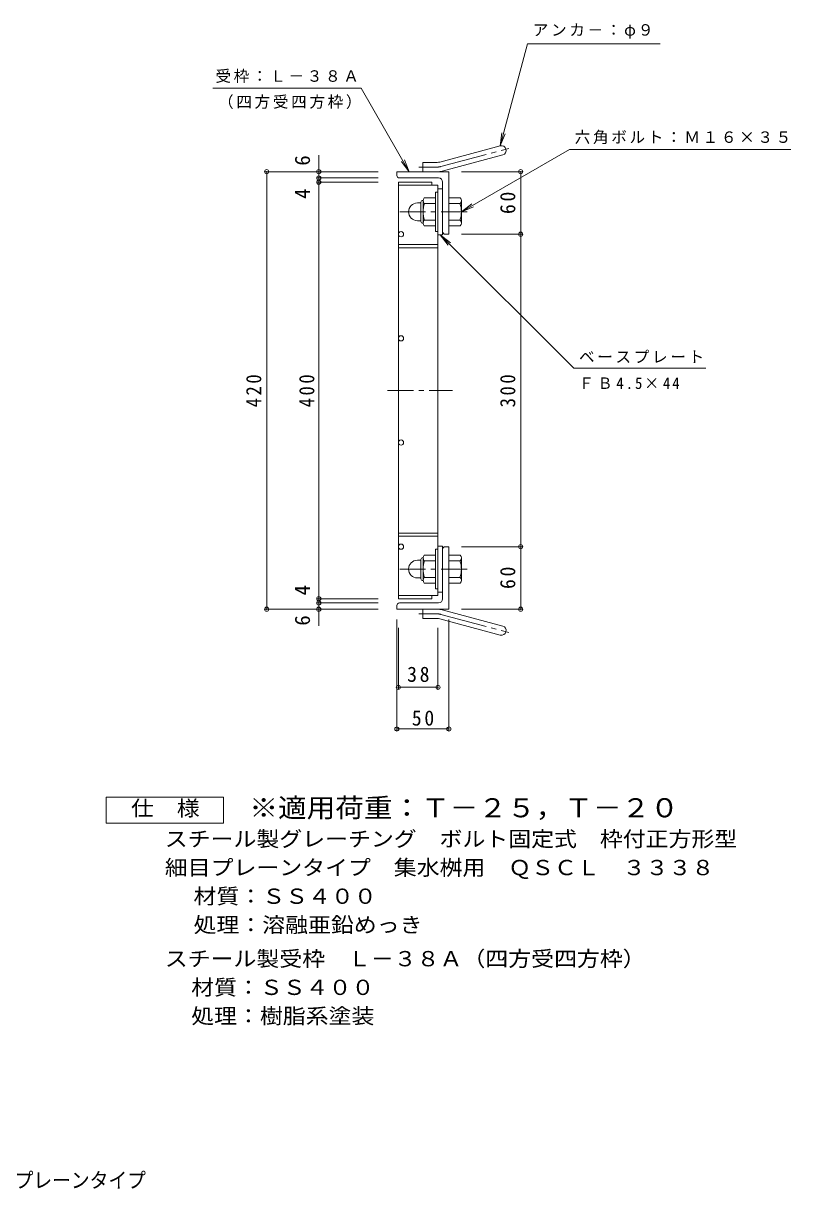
# Model space of a CAD drawing. Units: millimetres at full size, sheet at 1:5. Extents: x -739 to 822, y -688 to 534.
# Drawn here: x 85 to 822, y -664 to 456 of the extents above; entities that cross this region are included whole.
import ezdxf
from ezdxf.enums import TextEntityAlignment as Align

# ---------------------------------------------------------------- set-up
doc = ezdxf.new("R2010")
doc.units = ezdxf.units.MM
doc.header["$LTSCALE"] = 5
doc.header["$PDMODE"] = 32
doc.header["$PDSIZE"] = 4
doc.linetypes.add('CHAIN1', pattern=[8, 5, -1, 1, -1])
doc.linetypes.add('CHAIN2', pattern=[12, 9, -1, 1, -1])
for name, color, linetype, lineweight in [('E-1', 2, 'Continuous', 9), ('E-2', 3, 'Continuous', 9), ('E-4', 7, 'Continuous', 9), ('E-5', 7, 'Continuous', 9), ('F-5_F-5ﾚｲﾔ', 2, 'Continuous', 9)]:
    doc.layers.add(name, color=color, linetype=linetype, lineweight=lineweight)
doc.styles.add('ＭＳ ゴシック', font='')
doc.styles.get('ＭＳ ゴシック').set_extended_font_data('MS Gothic')

msp = doc.modelspace()

# ---------------------------------------------------------------- linework, layer by layer
at = {"layer": 'E-1'}
for p, q in [((485.169, 322.753), (543.36, 338.345)), ((487.498, 314.06), (545.689, 329.652)), ((469.024, 313.446), (469.024, 322.446)), ((482.84, 322.446), (469.024, 322.446)), ((494.024, 313.446), (444.024, 313.446)), ((444.024, 309.946), (444.024, 313.446)), ((484.024, 307.446), (446.524, 307.446)), ((488.024, 303.446), (488.024, 255.946)), ((494.024, 313.446), (494.024, 253.446)), ((481.224, 293.946), (481.224, 255.946)), ((483.524, 293.946), (481.224, 293.946)), ((463.714, 283.446), (467.224, 283.446)), ((467.224, 265.746), (467.224, 284.146)), ((469.024, 285.946), (469.224, 285.946)), ((469.224, 285.696), (469.224, 264.196)), ((481.224, 282.946), (470.262, 282.946)), ((481.224, 288.446), (470.263, 288.446)), ((494.024, 288.446), (504.986, 288.446)), ((494.024, 282.946), (504.986, 282.946)), ((506.225, 285.946), (506.024, 285.946)), ((506.024, 285.696), (506.024, 264.196)), ((463.724, 266.446), (467.224, 266.446)), ((469.024, 263.946), (469.224, 263.946)), ((481.224, 266.946), (470.262, 266.946)), ((481.224, 261.446), (470.263, 261.446)), ((494.024, 266.946), (504.986, 266.946)), ((494.024, 261.446), (504.986, 261.446)), ((506.225, 263.946), (506.024, 263.946)), ((483.524, 255.946), (481.224, 255.946)), ((490.524, 253.446), (494.024, 253.446)), ((481.224, -54.555), (470.263, -54.555)), ((481.224, -87.055), (481.224, -49.055)), ((483.524, -49.055), (481.224, -49.055)), ((488.024, -96.555), (488.024, -49.055)), ((490.524, -46.555), (494.024, -46.555)), ((494.024, -106.555), (494.024, -46.555)), ((494.024, -54.555), (504.986, -54.555)), ((463.724, -59.555), (467.224, -59.555)), ((467.224, -58.855), (467.224, -77.255)), ((469.024, -57.055), (469.224, -57.055)), ((469.224, -78.805), (469.224, -57.305)), ((481.224, -60.055), (470.262, -60.055)), ((494.024, -60.055), (504.986, -60.055)), ((506.225, -57.055), (506.024, -57.055)), ((506.024, -78.805), (506.024, -57.305)), ((463.714, -76.555), (467.224, -76.555)), ((481.224, -76.055), (470.262, -76.055)), ((494.024, -76.055), (504.986, -76.055)), ((469.024, -79.055), (469.224, -79.055)), ((481.224, -81.555), (470.263, -81.555)), ((483.524, -87.055), (481.224, -87.055)), ((494.024, -81.555), (504.986, -81.555)), ((506.225, -79.055), (506.024, -79.055)), ((484.024, -100.555), (446.524, -100.555)), ((444.024, -103.055), (444.024, -106.555)), ((494.024, -106.555), (444.024, -106.555)), ((469.024, -106.555), (469.024, -115.555)), ((487.498, -107.168), (545.689, -122.76)), ((482.84, -115.555), (469.024, -115.555)), ((485.169, -115.861), (543.36, -131.454))]:
    msp.add_line(p, q, dxfattribs=at)
at = {"layer": 'E-1', "linetype": 'CHAIN2'}
for p, q in [((486.333, 318.406), (551.5, 335.868)), ((482.839, 317.946), (465.219, 317.946)), ((482.839, -111.055), (465.219, -111.055)), ((486.333, -111.515), (551.5, -128.976))]:
    msp.add_line(p, q, dxfattribs=at)
at = {"layer": 'E-1', "linetype": 'CHAIN1'}
for p, q in [((511.628, 274.946), (446.923, 274.946)), ((511.628, -68.055), (446.923, -68.055))]:
    msp.add_line(p, q, dxfattribs=at)
at = {"layer": 'E-1'}
for centre, radius, start, end in [((544.524, 333.999), 4.5, 285.00014, 104.99991), ((482.839, 331.446), 18, 270, 285), ((482.84, 331.446), 9, 270, 285.00002), ((446.524, 309.946), 2.5, 180, 270), ((484.024, 303.446), 4, 0, 90), ((463.714, 274.956), 8.49, 90, 180), ((469.024, 284.146), 1.8, 90, 180), ((473.384, 285.696), 4.16, 138.61835, 221.37988), ((493.224, 274.946), 24, 160.52881, 199.47119), ((482.024, 274.946), 24, 340.52881, 19.47119), ((501.865, 285.696), 4.16, 318.62012, 41.38165), ((463.724, 274.946), 8.5, 180, 270), ((469.024, 265.746), 1.8, 180, 270), ((473.384, 264.196), 4.16, 138.62012, 221.38165), ((501.865, 264.196), 4.16, 318.61835, 41.37988), ((490.524, 255.946), 2.5, 180, 270), ((473.384, -57.305), 4.16, 138.61835, 221.37988), ((490.524, -49.055), 2.5, 90, 180), ((501.865, -57.305), 4.16, 318.62012, 41.38165), ((463.724, -68.055), 8.5, 90, 180), ((469.024, -58.855), 1.8, 90, 180), ((493.224, -68.055), 24, 160.52881, 199.47119), ((482.024, -68.055), 24, 340.52881, 19.47119), ((463.714, -68.065), 8.49, 180, 270), ((469.024, -77.255), 1.8, 180, 270), ((473.384, -78.805), 4.16, 138.62012, 221.38165), ((501.865, -78.805), 4.16, 318.61835, 41.37988), ((446.524, -103.055), 2.5, 90, 180), ((484.024, -96.555), 4, 270, 0), ((482.839, -124.555), 18, 75, 90), ((482.84, -124.555), 9, 74.99998, 90), ((544.524, -127.107), 4.5, 255.00009, 74.99986)]:
    msp.add_arc(centre, radius, start, end, dxfattribs=at)
at = {"layer": 'E-1', "linetype": 'CHAIN2'}
for centre, start, end in [((482.839, 331.446), 270, 284.99995), ((482.839, -124.555), 75.00005, 90)]:
    msp.add_arc(centre, 13.5, start, end, dxfattribs=at)
at = {"layer": 'E-2'}
for p, q in [((445.524, 303.446), (477.524, 303.446)), ((445.524, -96.555), (445.524, 303.446)), ((477.524, 303.446), (477.524, 300.446)), ((445.524, 300.446), (483.524, 300.446)), ((483.524, 300.446), (483.524, -93.555)), ((488.024, 296.946), (483.524, 296.946)), ((488.024, 252.946), (488.024, 296.946)), ((488.024, 252.946), (483.524, 252.946)), ((445.524, 243.446), (483.524, 243.446)), ((445.524, 240.446), (483.524, 240.446)), ((445.524, -33.555), (483.524, -33.555)), ((445.524, -36.555), (483.524, -36.555)), ((488.024, -46.054), (483.524, -46.054)), ((488.024, -46.054), (488.024, -90.055)), ((445.524, -93.555), (483.524, -93.555)), ((445.524, -96.555), (477.524, -96.555)), ((477.524, -96.555), (477.524, -93.555)), ((488.024, -90.055), (483.524, -90.055))]:
    msp.add_line(p, q, dxfattribs=at)
at = {"layer": 'E-2', "linetype": 'CHAIN1'}
msp.add_line((435.104, 103.446), (497.646, 103.446), dxfattribs=at)
at = {"layer": 'E-2'}
for centre in [(448.024, 253.445), (448.024, 153.445), (448.024, 53.445), (448.024, -46.555)]:
    msp.add_circle(centre, 2.5, dxfattribs=at)
at = {"layer": 'E-4'}
for p, q in [((369.024, 329.266), (369.024, 307.446)), ((317.224, 313.446), (426.024, 313.446)), ((319.024, 313.446), (319.024, -106.554)), ((367.224, 307.446), (426.024, 307.446)), ((367.224, 303.446), (426.024, 303.446)), ((369.024, 307.446), (369.024, 303.446)), ((369.024, 303.446), (369.024, -96.554)), ((564.825, 313.446), (506.025, 313.446)), ((563.025, 253.446), (563.025, 313.446)), ((564.825, 253.446), (506.025, 253.446)), ((563.025, -46.555), (563.025, 253.446)), ((564.825, -46.555), (506.025, -46.555)), ((563.025, -106.554), (563.025, -46.555)), ((367.224, -96.554), (426.024, -96.554)), ((367.224, -100.554), (426.024, -100.554)), ((369.024, -96.554), (369.024, -100.554)), ((369.024, -100.554), (369.024, -122.372)), ((317.224, -106.554), (426.024, -106.554)), ((564.825, -106.554), (506.025, -106.554)), ((444.024, -223.055), (444.024, -116.555)), ((494.024, -223.055), (494.024, -116.555)), ((445.524, -183.354), (445.524, -124.554)), ((483.524, -183.354), (483.524, -124.554)), ((445.524, -181.554), (483.524, -181.554)), ((444.024, -221.555), (494.024, -221.555))]:
    msp.add_line(p, q, dxfattribs=at)
for p in [(319.024, 313.446), (369.024, 313.446), (563.025, 313.446), (369.024, 307.446), (369.024, 303.446), (563.025, 253.446), (563.025, -46.555), (369.024, -96.554), (369.024, -100.554), (319.024, -106.554), (369.024, -106.554), (563.025, -106.554), (445.524, -181.554), (483.524, -181.554), (444.024, -221.555), (494.024, -221.555)]:
    msp.add_point(p, dxfattribs=at)
at = {"layer": 'E-5'}
for p, q in [((543.36, 338.345), (569.564, 436.139)), ((697.116, 436.139), (569.564, 436.139)), ((267.23, 393.631), (409.73, 393.631)), ((456.024, 313.446), (409.73, 393.631)), ((543.36, 338.345), (544.991, 350.738)), ((543.36, 338.345), (548.143, 349.893)), ((456.024, 313.446), (451.241, 324.995)), ((456.024, 313.446), (448.415, 323.363)), ((506.024, 274.946), (515.941, 282.556)), ((506.024, 274.946), (517.573, 279.73)), ((485.774, 252.946), (495.691, 245.336)), ((485.774, 252.946), (493.384, 243.029)), ((485.774, 252.946), (613.971, 124.749)), ((613.971, 124.749), (740.781, 124.749))]:
    msp.add_line(p, q, dxfattribs=at)
msp.add_lwpolyline([(506.024, 274.946), (609.872, 334.903), (822.372, 334.903)], dxfattribs=at)
at = {"layer": 'F-5_F-5ﾚｲﾔ'}
msp.add_lwpolyline([(164.867, -311.88), (164.867, -286.88), (277.367, -286.88), (277.367, -311.88)], close=True, dxfattribs=at)

# ---------------------------------------------------------------- texts
at = {"layer": 'E-4', "color": 2, "style": 'ＭＳ ゴシック'}
for s, p in [('6', (364.967, 319.266)), ('4', (364.967, 287.436)), ('4', (364.967, -93.351)), ('6', (364.967, -122.372))]:
    msp.add_text(s, height=14.66, rotation=90, dxfattribs=at).set_placement(p, align=Align.BOTTOM_LEFT)
at = {"layer": 'E-4', "color": 2, "char_height": 14.66, "attachment_point": 7, "rotation": 90, "style": 'ＭＳ ゴシック'}
for s, insert in [('\\T1.27;\\W0.95;60', (558.025, 272.821)), ('\\T1.27;\\W0.9;420', (314.024, 87.196)), ('\\T1.27;\\W0.9;400', (364.967, 87.196)), ('\\T1.27;\\W0.9;300', (558.025, 87.196)), ('\\T1.27;\\W0.95;60', (558.025, -87.18))]:
    msp.add_mtext(s, dxfattribs=dict(at, insert=insert))
at = {"layer": 'E-4', "color": 2, "char_height": 14.66, "attachment_point": 7, "style": 'ＭＳ ゴシック'}
for s, insert in [('\\T1.27;\\W0.95;38', (453.899, -176.554)), ('\\T1.27;\\W0.95;50', (458.399, -218.555))]:
    msp.add_mtext(s, dxfattribs=dict(at, insert=insert))
at = {"layer": 'E-5', "char_height": 11, "attachment_point": 7, "style": 'ＭＳ ゴシック'}
for s, insert in [('\\T1.17;アンカ－：φ９', (574.564, 441.139)), ('\\T1.17;受枠：Ｌ－３８Ａ', (269.73, 398.631)), ('\\T1.17;（四方受四方枠）', (272.23, 373.631)), ('\\T1.17;六角ボルト：Ｍ１６×３５', (614.872, 339.903)), ('\\T1.17;ベースプレート', (618.971, 129.749)), ('\\T1.26;\\W0.95;ＦＢ4.5×44', (618.971, 104.749))]:
    msp.add_mtext(s, dxfattribs=dict(at, insert=insert))
at = {"layer": 'F-5_F-5ﾚｲﾔ', "style": 'ＭＳ ゴシック'}
for s, width, p in [('仕\u3000様', 1.1, (188.617, -309.38)), ('スチール製グレーチング\u3000ボルト固定式\u3000枠付正方形型', 1.1, (221.117, -338.84)), ('細目プレーンタイプ\u3000集水桝用\u3000ＱＳＣＬ\u3000３３３８', 1.1, (221.117, -366.341)), ('材質：ＳＳ４００', 1.1, (248.723, -393.839)), ('処理：溶融亜鉛めっき', 1.1, (248.723, -421.34)), ('スチール製受枠\u3000Ｌ－３８Ａ（四方受四方枠）', 1.1, (221.117, -453.84)), ('材質：ＳＳ４００', 1.1, (246.473, -481.34)), ('処理：樹脂系塗装', 1.1, (246.473, -508.84)), ('スチール製グレーチング\u3000ボルト固定式\u3000枠付正方形型\u3000細目プレーンタイプ', 0.9, (-426.973, -666.554))]:
    msp.add_text(s, height=14.66, dxfattribs=dict(at, width=width)).set_placement(p, align=Align.BOTTOM_LEFT)
at = {"layer": 'F-5_F-5ﾚｲﾔ', "color": 3, "style": 'ＭＳ ゴシック', "width": 1.1}
msp.add_text('※適用荷重：Ｔ－２５，Ｔ－２０', height=18.33, dxfattribs=at).set_placement((302.367, -311.88), align=Align.BOTTOM_LEFT)

doc.saveas('drawing.dxf')
